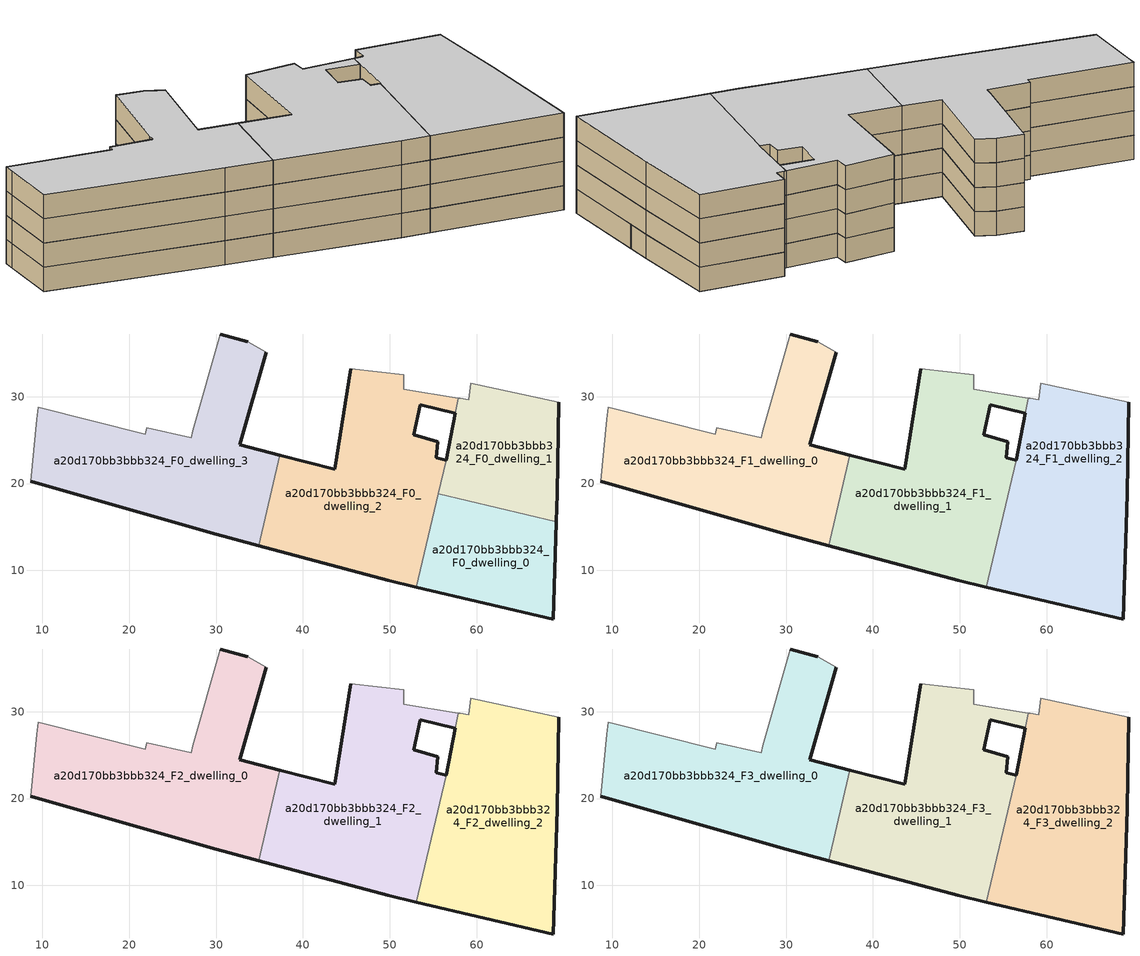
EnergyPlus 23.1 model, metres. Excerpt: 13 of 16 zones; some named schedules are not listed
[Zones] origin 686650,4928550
a20d170bb3bbb324_F0_dwelling_0
 floor ground (EU_floor_Construction): 68.8,4.42 69.18,15.64 55.57,18.82 53.06,8.09 z0
 wall outside (EU_wall_Construction): 69.18,15.64 68.8,4.42 53.06,8.09 z0:3
 wall to a20d170bb3bbb324_F0_dwelling_1 (EU_wall_Construction): 55.57,18.82 69.18,15.64 z0:3
 wall to a20d170bb3bbb324_F0_dwelling_2 (EU_wall_Construction): 53.06,8.09 55.57,18.82 z0:3
a20d170bb3bbb324_F0_dwelling_1
 floor ground (EU_floor_Construction): 69.18,15.64 69.29,18.83 69.43,29.39 59.29,31.53 59.07,29.64 58.13,29.79 57.87,29.83 57.54,28.09 56.51,22.67 56.47,22.68 55.57,18.82 z0
 wall outside (EU_wall_Construction): 69.43,29.39 69.29,18.83 69.18,15.64 / 56.47,22.68 56.51,22.67 57.54,28.09 z0:3; 57.53,28.09,3 57.54,28.09,0 57.53,28.09,0
 wall adiabatic (EU_wall_Construction): 57.87,29.83 58.13,29.79 59.07,29.64 59.29,31.53 69.43,29.39 z0:3
 wall to a20d170bb3bbb324_F0_dwelling_2 (EU_wall_Construction): 57.53,28.09 57.87,29.83 / 55.57,18.82 56.47,22.68 z0:3
 roof outside (EU_roof_Construction): 57.87,29.83 57.54,28.09 56.51,22.67 z3
a20d170bb3bbb324_F0_dwelling_2
 floor ground (EU_floor_Construction): 53.06,8.09 56.47,22.68 55.33,22.97 55.52,24.83 52.77,25.65 53.5,29.09 57.53,28.09 57.87,29.83 51.6,30.84 51.62,32.54 45.5,33.21 43.64,21.68 37.36,23.27 34.93,12.87 49.74,8.87 z0
 wall outside (EU_wall_Construction): 57.53,28.09 53.5,29.09 52.77,25.65 55.52,24.83 55.33,22.97 56.47,22.68 / 53.06,8.09 49.74,8.87 34.93,12.87 / 37.36,23.27 43.64,21.68 45.5,33.21 z0:3
 wall adiabatic (EU_wall_Construction): 45.5,33.21 51.62,32.54 51.6,30.84 57.87,29.83 z0:3
 wall to a20d170bb3bbb324_F0_dwelling_3 (EU_wall_Construction): 34.93,12.87 37.36,23.27 z0:3
a20d170bb3bbb324_F0_dwelling_3
 floor ground (EU_floor_Construction): 34.93,12.87 37.36,23.27 32.72,24.45 35.77,35.11 33.66,36.35 30.47,37.22 27.33,26.08 27.18,25.26 22.04,26.4 21.88,25.66 9.52,28.77 9.37,27.39 8.69,20.26 29.41,14.36 z0
 wall outside (EU_wall_Construction): 30.47,37.22 33.66,36.35 / 35.77,35.11 32.72,24.45 37.36,23.27 / 34.93,12.87 29.41,14.36 8.69,20.26 z0:3
 wall adiabatic (EU_wall_Construction): 33.66,36.35 35.77,35.11 / 8.69,20.26 9.37,27.39 9.52,28.77 21.88,25.66 22.04,26.4 27.18,25.26 27.33,26.08 30.47,37.22 z0:3
a20d170bb3bbb324_F1_dwelling_0
 floor to a20d170bb3bbb324_F0_dwelling_3 (EU_floor_Construction): 34.93,12.87 37.36,23.27 32.72,24.45 35.77,35.11 33.66,36.35 30.47,37.22 27.33,26.08 27.18,25.26 22.04,26.4 21.88,25.66 9.52,28.77 9.37,27.39 8.69,20.26 29.41,14.36 z3
 wall outside (EU_wall_Construction): 30.47,37.22 33.66,36.35 / 35.77,35.11 32.72,24.45 37.36,23.27 / 34.93,12.87 29.41,14.36 8.69,20.26 z3:6
 wall adiabatic (EU_wall_Construction): 33.66,36.35 35.77,35.11 / 8.69,20.26 9.37,27.39 9.52,28.77 21.88,25.66 22.04,26.4 27.18,25.26 27.33,26.08 30.47,37.22 z3:6
 wall to a20d170bb3bbb324_F1_dwelling_1 (EU_wall_Construction): 37.36,23.27 34.93,12.87 z3:6
a20d170bb3bbb324_F1_dwelling_1
 floor to a20d170bb3bbb324_F0_dwelling_2 (EU_floor_Construction): 53.06,8.09 56.47,22.68 55.33,22.97 55.52,24.83 52.77,25.65 53.5,29.09 57.53,28.09 57.87,29.83 51.6,30.84 51.62,32.54 45.5,33.21 43.64,21.68 37.36,23.27 34.93,12.87 49.74,8.87 z3
 wall outside (EU_wall_Construction): 57.53,28.09 53.5,29.09 52.77,25.65 55.52,24.83 55.33,22.97 56.47,22.68 / 53.06,8.09 49.74,8.87 34.93,12.87 / 37.36,23.27 43.64,21.68 45.5,33.21 z3:6
 wall adiabatic (EU_wall_Construction): 45.5,33.21 51.62,32.54 51.6,30.84 57.87,29.83 z3:6
 wall to a20d170bb3bbb324_F1_dwelling_2 (EU_wall_Construction): 57.87,29.83 57.53,28.09 / 56.47,22.68 53.06,8.09 z3:6
a20d170bb3bbb324_F1_dwelling_2
 floor to a20d170bb3bbb324_F0_dwelling_0 (EU_floor_Construction): 68.8,4.42 69.18,15.64 55.57,18.82 53.06,8.09 z3
 floor to a20d170bb3bbb324_F0_dwelling_1 (EU_floor_Construction): 69.18,15.64 69.29,18.83 69.43,29.39 59.29,31.53 59.07,29.64 58.13,29.79 57.87,29.83 57.54,28.09 56.51,22.67 56.47,22.68 55.57,18.82 z3
 wall outside (EU_wall_Construction): 69.43,29.39 69.29,18.83 68.8,4.42 53.06,8.09 / 56.47,22.68 56.51,22.67 57.54,28.09 z3:6; 57.53,28.09,6 57.54,28.09,3 57.53,28.09,3
 wall adiabatic (EU_wall_Construction): 57.87,29.83 58.13,29.79 59.07,29.64 59.29,31.53 69.43,29.39 z3:6
a20d170bb3bbb324_F2_dwelling_0
 floor to a20d170bb3bbb324_F1_dwelling_0 (EU_floor_Construction): 34.93,12.87 37.36,23.27 32.72,24.45 35.77,35.11 33.66,36.35 30.47,37.22 27.33,26.08 27.18,25.26 22.04,26.4 21.88,25.66 9.52,28.77 9.37,27.39 8.69,20.26 29.41,14.36 z6
 wall outside (EU_wall_Construction): 30.47,37.22 33.66,36.35 / 35.77,35.11 32.72,24.45 37.36,23.27 / 34.93,12.87 29.41,14.36 8.69,20.26 z6:9
 wall adiabatic (EU_wall_Construction): 33.66,36.35 35.77,35.11 / 8.69,20.26 9.37,27.39 9.52,28.77 21.88,25.66 22.04,26.4 27.18,25.26 27.33,26.08 30.47,37.22 z6:9
 wall to a20d170bb3bbb324_F2_dwelling_1 (EU_wall_Construction): 37.36,23.27 34.93,12.87 z6:9
a20d170bb3bbb324_F2_dwelling_1
 floor to a20d170bb3bbb324_F1_dwelling_1 (EU_floor_Construction): 53.06,8.09 56.47,22.68 55.33,22.97 55.52,24.83 52.77,25.65 53.5,29.09 57.53,28.09 57.87,29.83 51.6,30.84 51.62,32.54 45.5,33.21 43.64,21.68 37.36,23.27 34.93,12.87 49.74,8.87 z6
 wall outside (EU_wall_Construction): 57.53,28.09 53.5,29.09 52.77,25.65 55.52,24.83 55.33,22.97 56.47,22.68 / 53.06,8.09 49.74,8.87 34.93,12.87 / 37.36,23.27 43.64,21.68 45.5,33.21 z6:9
 wall adiabatic (EU_wall_Construction): 45.5,33.21 51.62,32.54 51.6,30.84 57.87,29.83 z6:9
 wall to a20d170bb3bbb324_F2_dwelling_2 (EU_wall_Construction): 57.87,29.83 57.53,28.09 / 56.47,22.68 53.06,8.09 z6:9
a20d170bb3bbb324_F2_dwelling_2
 floor to a20d170bb3bbb324_F1_dwelling_2 (EU_floor_Construction): 68.8,4.42 69.29,18.83 69.43,29.39 59.29,31.53 59.07,29.64 58.13,29.79 57.87,29.83 57.54,28.09 56.51,22.67 56.47,22.68 53.06,8.09 z6
 wall outside (EU_wall_Construction): 69.43,29.39 69.29,18.83 68.8,4.42 53.06,8.09 / 56.47,22.68 56.51,22.67 57.54,28.09 z6:9; 57.53,28.09,9 57.54,28.09,6 57.53,28.09,6
 wall adiabatic (EU_wall_Construction): 57.87,29.83 58.13,29.79 59.07,29.64 59.29,31.53 69.43,29.39 z6:9
a20d170bb3bbb324_F3_dwelling_0
 floor to a20d170bb3bbb324_F2_dwelling_0 (EU_floor_Construction): 34.93,12.87 37.36,23.27 32.72,24.45 35.77,35.11 33.66,36.35 30.47,37.22 27.33,26.08 27.18,25.26 22.04,26.4 21.88,25.66 9.52,28.77 9.37,27.39 8.69,20.26 29.41,14.36 z9
 wall outside (EU_wall_Construction): 30.47,37.22 33.66,36.35 / 35.77,35.11 32.72,24.45 37.36,23.27 / 34.93,12.87 29.41,14.36 8.69,20.26 z9:12
 wall adiabatic (EU_wall_Construction): 33.66,36.35 35.77,35.11 / 8.69,20.26 9.37,27.39 9.52,28.77 21.88,25.66 22.04,26.4 27.18,25.26 27.33,26.08 30.47,37.22 z9:12
 wall to a20d170bb3bbb324_F3_dwelling_1 (EU_wall_Construction): 37.36,23.27 34.93,12.87 z9:12
 ceiling to a20d170bb3bbb324_F4_dwelling_0 (EU_floor_Construction): 35.77,35.11 32.72,24.45 37.36,23.27 34.93,12.87 29.41,14.36 8.69,20.26 9.37,27.39 9.52,28.77 21.88,25.66 22.04,26.4 27.18,25.26 27.33,26.08 30.47,37.22 33.66,36.35 z12
a20d170bb3bbb324_F3_dwelling_1
 floor to a20d170bb3bbb324_F2_dwelling_1 (EU_floor_Construction): 53.06,8.09 56.47,22.68 55.33,22.97 55.52,24.83 52.77,25.65 53.5,29.09 57.53,28.09 57.87,29.83 51.6,30.84 51.62,32.54 45.5,33.21 43.64,21.68 37.36,23.27 34.93,12.87 49.74,8.87 z9
 wall outside (EU_wall_Construction): 57.53,28.09 53.5,29.09 52.77,25.65 55.52,24.83 55.33,22.97 56.47,22.68 / 53.06,8.09 49.74,8.87 34.93,12.87 / 37.36,23.27 43.64,21.68 45.5,33.21 z9:12
 wall adiabatic (EU_wall_Construction): 45.5,33.21 51.62,32.54 51.6,30.84 57.87,29.83 z9:12
 wall to a20d170bb3bbb324_F3_dwelling_2 (EU_wall_Construction): 57.87,29.83 57.53,28.09 / 56.47,22.68 53.06,8.09 z9:12
 ceiling to a20d170bb3bbb324_F4_dwelling_1 (EU_floor_Construction): 57.87,29.83 57.53,28.09 53.5,29.09 52.77,25.65 55.52,24.83 55.33,22.97 56.47,22.68 53.06,8.09 49.74,8.87 34.93,12.87 37.36,23.27 43.64,21.68 45.5,33.21 51.62,32.54 51.6,30.84 z12
a20d170bb3bbb324_F3_dwelling_2
 floor to a20d170bb3bbb324_F2_dwelling_2 (EU_floor_Construction): 68.8,4.42 69.29,18.83 69.43,29.39 59.29,31.53 59.07,29.64 58.13,29.79 57.87,29.83 57.54,28.09 56.51,22.67 56.47,22.68 53.06,8.09 z9
 wall outside (EU_wall_Construction): 69.43,29.39 69.29,18.83 68.8,4.42 53.06,8.09 / 56.47,22.68 56.51,22.67 57.54,28.09 z9:12; 57.53,28.09,12 57.54,28.09,9 57.53,28.09,9
 wall adiabatic (EU_wall_Construction): 57.87,29.83 58.13,29.79 59.07,29.64 59.29,31.53 69.43,29.39 z9:12
 ceiling to a20d170bb3bbb324_F4_dwelling_2 (EU_floor_Construction): 69.43,29.39 69.29,18.83 68.8,4.42 53.06,8.09 56.47,22.68 56.51,22.67 57.54,28.09 57.87,29.83 58.13,29.79 59.07,29.64 59.29,31.53 z12
[Building]
EU S2 Campaign: North Axis=0; Terrain=City; Solar Distribution=FullExterior
[Site:Location]
Bologna: Latitude=44.5; Longitude=11.25; Time Zone=1; Elevation=37
[SizingPeriod:WeatherFileDays]
AnnualSizingPeriod: Begin Month=1; Begin Day of Month=1; End Month=12; End Day of Month=31; Day of Week for Start Day=Monday; Use Weather File Daylight Saving Period=No; Use Weather File Rain and Snow Indicators=No
[MATERIAL]
EU_InternalMass_Material: Roughness=MediumRough; Thickness=0.1; Conductivity=1; Density=1800; Specific Heat=900; Thermal Absorptance=0.9; Solar Absorptance=0.7; Visible Absorptance=0.7
[MATERIAL:NOMASS] Roughness=MediumRough; Thermal Absorptance=0.9; Solar Absorptance=0.7; Visible Absorptance=0.7
Name | Thermal Resistance
EU_wall_NoMass | 0.905828
EU_roof_NoMass | 0.37593
EU_floor_NoMass | 0.67114
[CONSTRUCTION]
EU_wall_Construction: EU_wall_NoMass
EU_roof_Construction: EU_roof_NoMass
EU_floor_Construction: EU_floor_NoMass
EU_InternalMass_Construction: EU_InternalMass_Material
[ZONE] Type=1; Multiplier=1; Ceiling Height=autocalculate; Floor Area=autocalculate; Part of Total Floor Area=Yes
Name | Volume
a20d170bb3bbb324_F0_dwelling_0 | 497.945
a20d170bb3bbb324_F1_dwelling_0; a20d170bb3bbb324_F2_dwelling_0; a20d170bb3bbb324_F3_dwelling_0 | 995.834
a20d170bb3bbb324_F0_dwelling_1 | 500.41
a20d170bb3bbb324_F1_dwelling_1; a20d170bb3bbb324_F2_dwelling_1; a20d170bb3bbb324_F3_dwelling_1; a20d170bb3bbb324_F0_dwelling_2 | 993.374
a20d170bb3bbb324_F1_dwelling_2 | 998.345
a20d170bb3bbb324_F2_dwelling_2; a20d170bb3bbb324_F3_dwelling_2 | 998.347
a20d170bb3bbb324_F0_dwelling_3 | 995.835
[INTERNALMASS] Construction=EU_InternalMass_Construction
Name | Zone or ZoneList | Surface Area
a20d170bb3bbb324_F0_dwelling_0_EU_InternalMass | a20d170bb3bbb324_F0_dwelling_0 | 165.983
a20d170bb3bbb324_F0_dwelling_1_EU_InternalMass | a20d170bb3bbb324_F0_dwelling_1 | 166.809
a20d170bb3bbb324_F0_dwelling_2_EU_InternalMass | a20d170bb3bbb324_F0_dwelling_2 | 331.128
a20d170bb3bbb324_F0_dwelling_3_EU_InternalMass | a20d170bb3bbb324_F0_dwelling_3 | 331.944
a20d170bb3bbb324_F1_dwelling_0_EU_InternalMass | a20d170bb3bbb324_F1_dwelling_0 | 331.944
a20d170bb3bbb324_F1_dwelling_1_EU_InternalMass | a20d170bb3bbb324_F1_dwelling_1 | 331.128
a20d170bb3bbb324_F1_dwelling_2_EU_InternalMass | a20d170bb3bbb324_F1_dwelling_2 | 332.787
a20d170bb3bbb324_F2_dwelling_0_EU_InternalMass | a20d170bb3bbb324_F2_dwelling_0 | 331.944
a20d170bb3bbb324_F2_dwelling_1_EU_InternalMass | a20d170bb3bbb324_F2_dwelling_1 | 331.128
a20d170bb3bbb324_F2_dwelling_2_EU_InternalMass | a20d170bb3bbb324_F2_dwelling_2 | 332.787
a20d170bb3bbb324_F3_dwelling_0_EU_InternalMass | a20d170bb3bbb324_F3_dwelling_0 | 331.944
a20d170bb3bbb324_F3_dwelling_1_EU_InternalMass | a20d170bb3bbb324_F3_dwelling_1 | 331.128
a20d170bb3bbb324_F3_dwelling_2_EU_InternalMass | a20d170bb3bbb324_F3_dwelling_2 | 332.787
[OTHEREQUIPMENT] Fuel Type=Electricity; Design Level Calculation Method=Watts/Area; Power per Zone Floor Area=1; Fraction Latent=0; Fraction Radiant=0; Fraction Lost=0; Carbon Dioxide Generation Rate=0; EndUse Subcategory=EU_Step8_InternalGains
Name | Zone or ZoneList or Space or SpaceList | Schedule
EU_Step8_InternalGain_a20d170bb3bbb324_F0_dwelling_0_f000 | a20d170bb3bbb324_F0_dwelling_0 | EU_Step8_GainSchedule_a20d170bb3bbb324_F0_dwelling_0_f000
EU_Step8_InternalGain_a20d170bb3bbb324_F0_dwelling_1_f000 | a20d170bb3bbb324_F0_dwelling_1 | EU_Step8_GainSchedule_a20d170bb3bbb324_F0_dwelling_1_f000
EU_Step8_InternalGain_a20d170bb3bbb324_F0_dwelling_2_f000 | a20d170bb3bbb324_F0_dwelling_2 | EU_Step8_GainSchedule_a20d170bb3bbb324_F0_dwelling_2_f000
EU_Step8_InternalGain_a20d170bb3bbb324_F0_dwelling_3_f000 | a20d170bb3bbb324_F0_dwelling_3 | EU_Step8_GainSchedule_a20d170bb3bbb324_F0_dwelling_3_f000
EU_Step8_InternalGain_a20d170bb3bbb324_F1_dwelling_0_f000 | a20d170bb3bbb324_F1_dwelling_0 | EU_Step8_GainSchedule_a20d170bb3bbb324_F1_dwelling_0_f000
EU_Step8_InternalGain_a20d170bb3bbb324_F1_dwelling_1_f000 | a20d170bb3bbb324_F1_dwelling_1 | EU_Step8_GainSchedule_a20d170bb3bbb324_F1_dwelling_1_f000
EU_Step8_InternalGain_a20d170bb3bbb324_F1_dwelling_2_f000 | a20d170bb3bbb324_F1_dwelling_2 | EU_Step8_GainSchedule_a20d170bb3bbb324_F1_dwelling_2_f000
EU_Step8_InternalGain_a20d170bb3bbb324_F2_dwelling_0_f000 | a20d170bb3bbb324_F2_dwelling_0 | EU_Step8_GainSchedule_a20d170bb3bbb324_F2_dwelling_0_f000
EU_Step8_InternalGain_a20d170bb3bbb324_F2_dwelling_1_f000 | a20d170bb3bbb324_F2_dwelling_1 | EU_Step8_GainSchedule_a20d170bb3bbb324_F2_dwelling_1_f000
EU_Step8_InternalGain_a20d170bb3bbb324_F2_dwelling_2_f000 | a20d170bb3bbb324_F2_dwelling_2 | EU_Step8_GainSchedule_a20d170bb3bbb324_F2_dwelling_2_f000
EU_Step8_InternalGain_a20d170bb3bbb324_F3_dwelling_0_f000 | a20d170bb3bbb324_F3_dwelling_0 | EU_Step8_GainSchedule_a20d170bb3bbb324_F3_dwelling_0_f000
EU_Step8_InternalGain_a20d170bb3bbb324_F3_dwelling_1_f000 | a20d170bb3bbb324_F3_dwelling_1 | EU_Step8_GainSchedule_a20d170bb3bbb324_F3_dwelling_1_f000
EU_Step8_InternalGain_a20d170bb3bbb324_F3_dwelling_2_f000 | a20d170bb3bbb324_F3_dwelling_2 | EU_Step8_GainSchedule_a20d170bb3bbb324_F3_dwelling_2_f000
[ZONEVENTILATION:DESIGNFLOWRATE] Schedule=EU_AlwaysOn; Design Flow Rate Calculation Method=AirChanges/Hour; Air Changes per Hour=0.73129; Ventilation Type=Natural; Fan Pressure Rise=0; Fan Total Efficiency=1; Constant Term Coefficient=1; Temperature Term Coefficient=0; Velocity Term Coefficient=0; Velocity Squared Term Coefficient=0; Minimum Indoor Temperature=-100; Maximum Indoor Temperature=100; Delta Temperature=-100; Minimum Outdoor Temperature=-100; Maximum Outdoor Temperature=100; Maximum Wind Speed=40
Name | Zone or ZoneList or Space or SpaceList
EU_ConstantAir_a20d170bb3bbb324_F0_dwelling_0 | a20d170bb3bbb324_F0_dwelling_0
EU_ConstantAir_a20d170bb3bbb324_F0_dwelling_1 | a20d170bb3bbb324_F0_dwelling_1
EU_ConstantAir_a20d170bb3bbb324_F0_dwelling_2 | a20d170bb3bbb324_F0_dwelling_2
EU_ConstantAir_a20d170bb3bbb324_F0_dwelling_3 | a20d170bb3bbb324_F0_dwelling_3
EU_ConstantAir_a20d170bb3bbb324_F1_dwelling_0 | a20d170bb3bbb324_F1_dwelling_0
EU_ConstantAir_a20d170bb3bbb324_F1_dwelling_1 | a20d170bb3bbb324_F1_dwelling_1
EU_ConstantAir_a20d170bb3bbb324_F1_dwelling_2 | a20d170bb3bbb324_F1_dwelling_2
EU_ConstantAir_a20d170bb3bbb324_F2_dwelling_0 | a20d170bb3bbb324_F2_dwelling_0
EU_ConstantAir_a20d170bb3bbb324_F2_dwelling_1 | a20d170bb3bbb324_F2_dwelling_1
EU_ConstantAir_a20d170bb3bbb324_F2_dwelling_2 | a20d170bb3bbb324_F2_dwelling_2
EU_ConstantAir_a20d170bb3bbb324_F3_dwelling_0 | a20d170bb3bbb324_F3_dwelling_0
EU_ConstantAir_a20d170bb3bbb324_F3_dwelling_1 | a20d170bb3bbb324_F3_dwelling_1
EU_ConstantAir_a20d170bb3bbb324_F3_dwelling_2 | a20d170bb3bbb324_F3_dwelling_2
[HVACTEMPLATE:THERMOSTAT] Constant Heating Setpoint=20; Constant Cooling Setpoint=50
EU_HeatOnly_a20d170bb3bbb324_F0_dwelling_0; EU_HeatOnly_a20d170bb3bbb324_F0_dwelling_1; EU_HeatOnly_a20d170bb3bbb324_F0_dwelling_2; EU_HeatOnly_a20d170bb3bbb324_F0_dwelling_3; EU_HeatOnly_a20d170bb3bbb324_F1_dwelling_0; EU_HeatOnly_a20d170bb3bbb324_F1_dwelling_1; EU_HeatOnly_a20d170bb3bbb324_F1_dwelling_2; EU_HeatOnly_a20d170bb3bbb324_F2_dwelling_0; EU_HeatOnly_a20d170bb3bbb324_F2_dwelling_1; EU_HeatOnly_a20d170bb3bbb324_F2_dwelling_2; EU_HeatOnly_a20d170bb3bbb324_F3_dwelling_0; EU_HeatOnly_a20d170bb3bbb324_F3_dwelling_1; EU_HeatOnly_a20d170bb3bbb324_F3_dwelling_2; EU_HeatOnly_a20d170bb3bbb324_F4_dwelling_0; EU_HeatOnly_a20d170bb3bbb324_F4_dwelling_1; EU_HeatOnly_a20d170bb3bbb324_F4_dwelling_2
[HVACTEMPLATE:ZONE:IDEALLOADSAIRSYSTEM] System Availability Schedule=EU_AlwaysOn; Maximum Heating Supply Air Temperature=50; Minimum Cooling Supply Air Temperature=13; Maximum Heating Supply Air Humidity Ratio=0.0156; Minimum Cooling Supply Air Humidity Ratio=0.0077; Heating Limit=NoLimit; Cooling Limit=NoLimit; Heating Availability Schedule=EU_AlwaysOn; Cooling Availability Schedule=EU_CoolingOff; Dehumidification Control Type=ConstantSensibleHeatRatio; Cooling Sensible Heat Ratio=0.7; Dehumidification Setpoint=60; Humidification Control Type=None; Humidification Setpoint=30; Outdoor Air Method=None; Outdoor Air Flow Rate per Person=0.00944; Outdoor Air Flow Rate per Zone Floor Area=0; Outdoor Air Flow Rate per Zone=0; Demand Controlled Ventilation Type=None; Outdoor Air Economizer Type=NoEconomizer; Heat Recovery Type=None; Sensible Heat Recovery Effectiveness=0.7; Latent Heat Recovery Effectiveness=0.65
Name | Template Thermostat
a20d170bb3bbb324_F0_dwelling_0 | EU_HeatOnly_a20d170bb3bbb324_F0_dwelling_0
a20d170bb3bbb324_F0_dwelling_1 | EU_HeatOnly_a20d170bb3bbb324_F0_dwelling_1
a20d170bb3bbb324_F0_dwelling_2 | EU_HeatOnly_a20d170bb3bbb324_F0_dwelling_2
a20d170bb3bbb324_F0_dwelling_3 | EU_HeatOnly_a20d170bb3bbb324_F0_dwelling_3
a20d170bb3bbb324_F1_dwelling_0 | EU_HeatOnly_a20d170bb3bbb324_F1_dwelling_0
a20d170bb3bbb324_F1_dwelling_1 | EU_HeatOnly_a20d170bb3bbb324_F1_dwelling_1
a20d170bb3bbb324_F1_dwelling_2 | EU_HeatOnly_a20d170bb3bbb324_F1_dwelling_2
a20d170bb3bbb324_F2_dwelling_0 | EU_HeatOnly_a20d170bb3bbb324_F2_dwelling_0
a20d170bb3bbb324_F2_dwelling_1 | EU_HeatOnly_a20d170bb3bbb324_F2_dwelling_1
a20d170bb3bbb324_F2_dwelling_2 | EU_HeatOnly_a20d170bb3bbb324_F2_dwelling_2
a20d170bb3bbb324_F3_dwelling_0 | EU_HeatOnly_a20d170bb3bbb324_F3_dwelling_0
a20d170bb3bbb324_F3_dwelling_1 | EU_HeatOnly_a20d170bb3bbb324_F3_dwelling_1
a20d170bb3bbb324_F3_dwelling_2 | EU_HeatOnly_a20d170bb3bbb324_F3_dwelling_2
